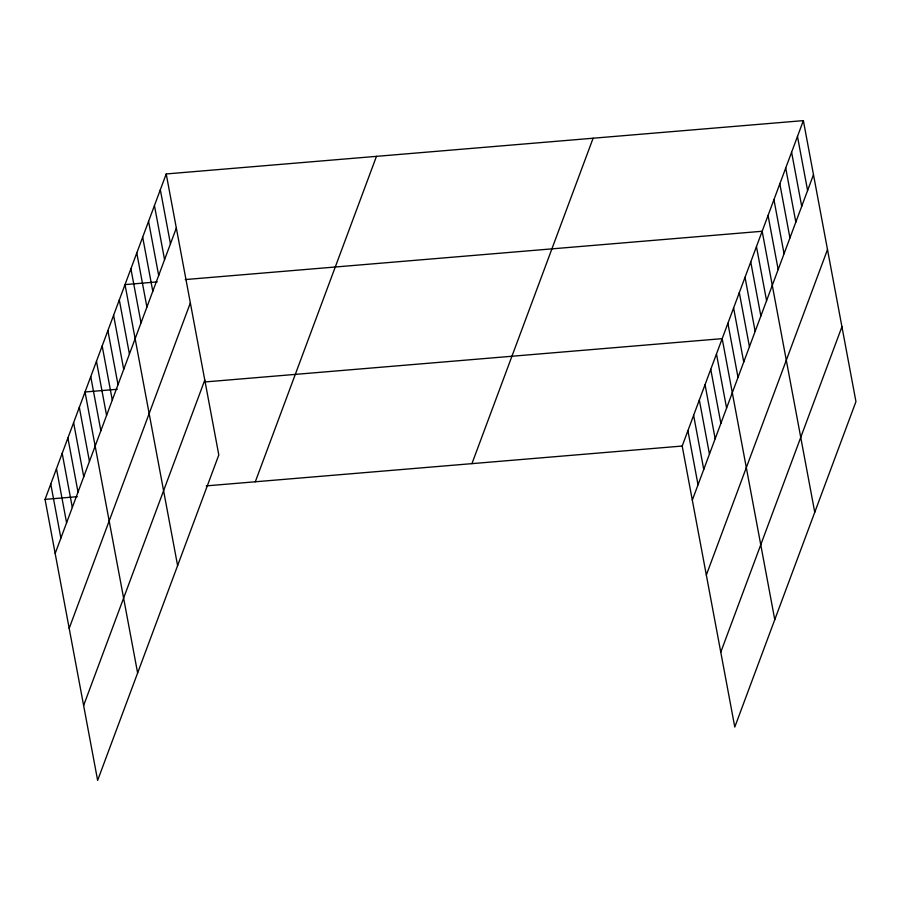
<?xml version="1.0" encoding="UTF-8"?>
<svg xmlns="http://www.w3.org/2000/svg" width="901" height="901" viewBox="0 0 901 901"><rect width="100%" height="100%" fill="white"/><g stroke="black" fill="none" stroke-linecap="round" stroke-linejoin="round"><path stroke-width="1.35" d="M166.212 173.949L218.808 454.96L97.635 780.379L45.05 499.379L166.212 173.949L803.365 120.621L855.95 401.621L734.788 727.051L682.192 446.04L803.365 120.621M55.175 553.462L176.337 228.043M69.186 628.346L190.348 302.927M83.624 705.494L204.786 380.076M255.31 481.776L376.472 156.357M471.944 463.643L593.106 138.225M692.317 500.123L813.479 174.704M706.339 575.007L827.501 249.588M720.777 652.166L841.939 326.736M157.258 281.9L125.014 284.603L177.61 565.603M185.291 279.558L762.167 231.264L814.752 512.264M117.276 389.288L85.032 391.991L137.628 672.991M205.586 381.9L722.185 338.652L774.77 619.651M45.05 499.379L77.295 496.676M206.25 485.887L682.192 446.04M797.475 136.423L807.6 190.505M791.596 152.235L801.71 206.318M785.706 168.036L795.831 222.119M779.827 183.849L789.94 237.932M773.936 199.65L784.061 253.733M768.046 215.452L778.171 269.545M756.457 246.604L766.571 300.686M750.747 261.943L760.861 316.026M745.026 277.283L755.151 331.377M739.316 292.634L749.441 346.716M733.605 307.973L743.73 362.056M727.895 323.313L738.02 377.395M716.475 353.992L726.589 408.074M710.754 369.331L720.879 423.425M705.044 384.682L715.169 438.764M699.334 400.021L709.459 454.104M693.624 415.361L703.749 469.444M687.913 430.701L698.027 484.783M160.333 189.762L170.447 243.844M154.443 205.563L164.568 259.657M148.564 221.376L158.677 275.458M142.673 237.177L152.798 291.26M136.783 252.99L146.908 307.072M130.904 268.791L141.029 322.873M119.304 299.943L129.429 354.025M113.594 315.282L123.719 369.365M107.883 330.622L118.008 384.704M102.173 345.961L112.287 400.044M96.463 361.301L106.577 415.395M90.742 376.652L100.867 430.734M79.322 407.331L89.447 461.413M73.612 422.67L83.737 476.753M67.902 438.01L78.015 492.092M62.192 453.349L72.305 507.443M56.47 468.7L66.595 522.783M50.76 484.04L60.885 538.122"/></g></svg>
